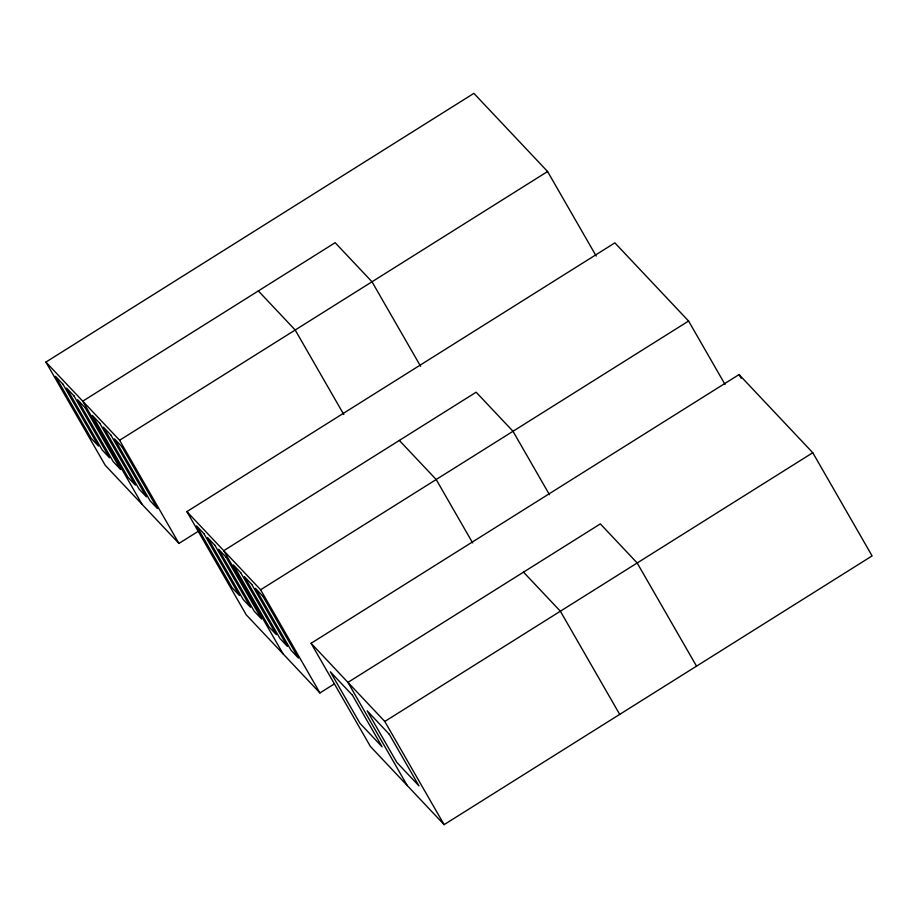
<?xml version="1.0" encoding="UTF-8"?>
<svg xmlns="http://www.w3.org/2000/svg" width="918" height="918" viewBox="0 0 918 918"><rect width="100%" height="100%" fill="white"/><g stroke="black" fill="none" stroke-linecap="round" stroke-linejoin="round"><path stroke-width="1.38" d="M198.311 531.27L178.941 543.433L105.226 465.277L45.9 362.094L473.883 93.361L547.587 171.528L596.195 256.053M45.9 362.094L119.604 440.261L547.587 171.528M334.462 683.818L319.934 692.952L246.219 614.785L186.893 511.613L614.876 242.868L688.58 321.036L725.036 384.435M186.893 511.613L260.609 589.769L688.58 321.036M311.076 643.3L739.059 374.567L812.774 452.723L872.1 555.906L444.117 824.639L370.413 746.472L311.076 643.3L384.791 721.468L444.117 824.639M384.791 721.468L812.774 452.723M258.337 290.926L295.194 330.01L343.802 414.534M399.33 440.445L436.188 479.517L472.644 542.917M523.512 572.132L560.37 611.216L619.696 714.388M739.059 374.567L741.205 378.296M696.521 666.158L637.184 562.975L600.338 523.891L347.933 682.384L407.259 785.556M549.457 494.687L513.001 431.288L476.144 392.204L223.751 550.685L283.077 653.868M420.616 366.305L372.008 281.78L335.15 242.696L82.758 401.177L142.083 504.349M260.609 589.769L319.934 692.952M119.604 440.261L178.941 543.433M62.894 384.137L55.516 376.323L91.112 438.23L98.49 446.045L62.894 384.137M73.945 395.865L66.578 388.05L102.173 449.946L109.54 457.772L73.945 395.865M85.007 407.592L77.628 399.766L113.224 461.674L120.602 469.488L85.007 407.592M99.741 423.221L92.374 415.406L127.969 477.314L135.336 485.129L99.741 423.221M110.803 434.948L103.424 427.122L139.031 489.03L146.398 496.845L110.803 434.948M121.853 446.664L114.486 438.85L150.082 500.758L157.46 508.572L121.853 446.664M203.888 533.645L196.509 525.83L232.105 587.738L239.483 595.553L203.888 533.645M214.938 545.372L207.571 537.558L243.167 599.465L250.534 607.28L214.938 545.372M226 557.1L218.622 549.285L254.217 611.193L261.596 619.007L226 557.1M240.734 572.729L233.367 564.914L268.963 626.822L276.329 634.636L240.734 572.729M251.796 584.456L244.417 576.642L280.024 638.549L287.391 646.364L251.796 584.456M262.846 596.184L255.479 588.369L291.075 650.265L298.453 658.091L262.846 596.184M352.432 695.201L330.319 671.746L359.982 723.338L382.095 746.793L352.432 695.201M389.289 734.285L367.177 710.83L396.84 762.422L418.952 785.865L389.289 734.285"/></g></svg>
